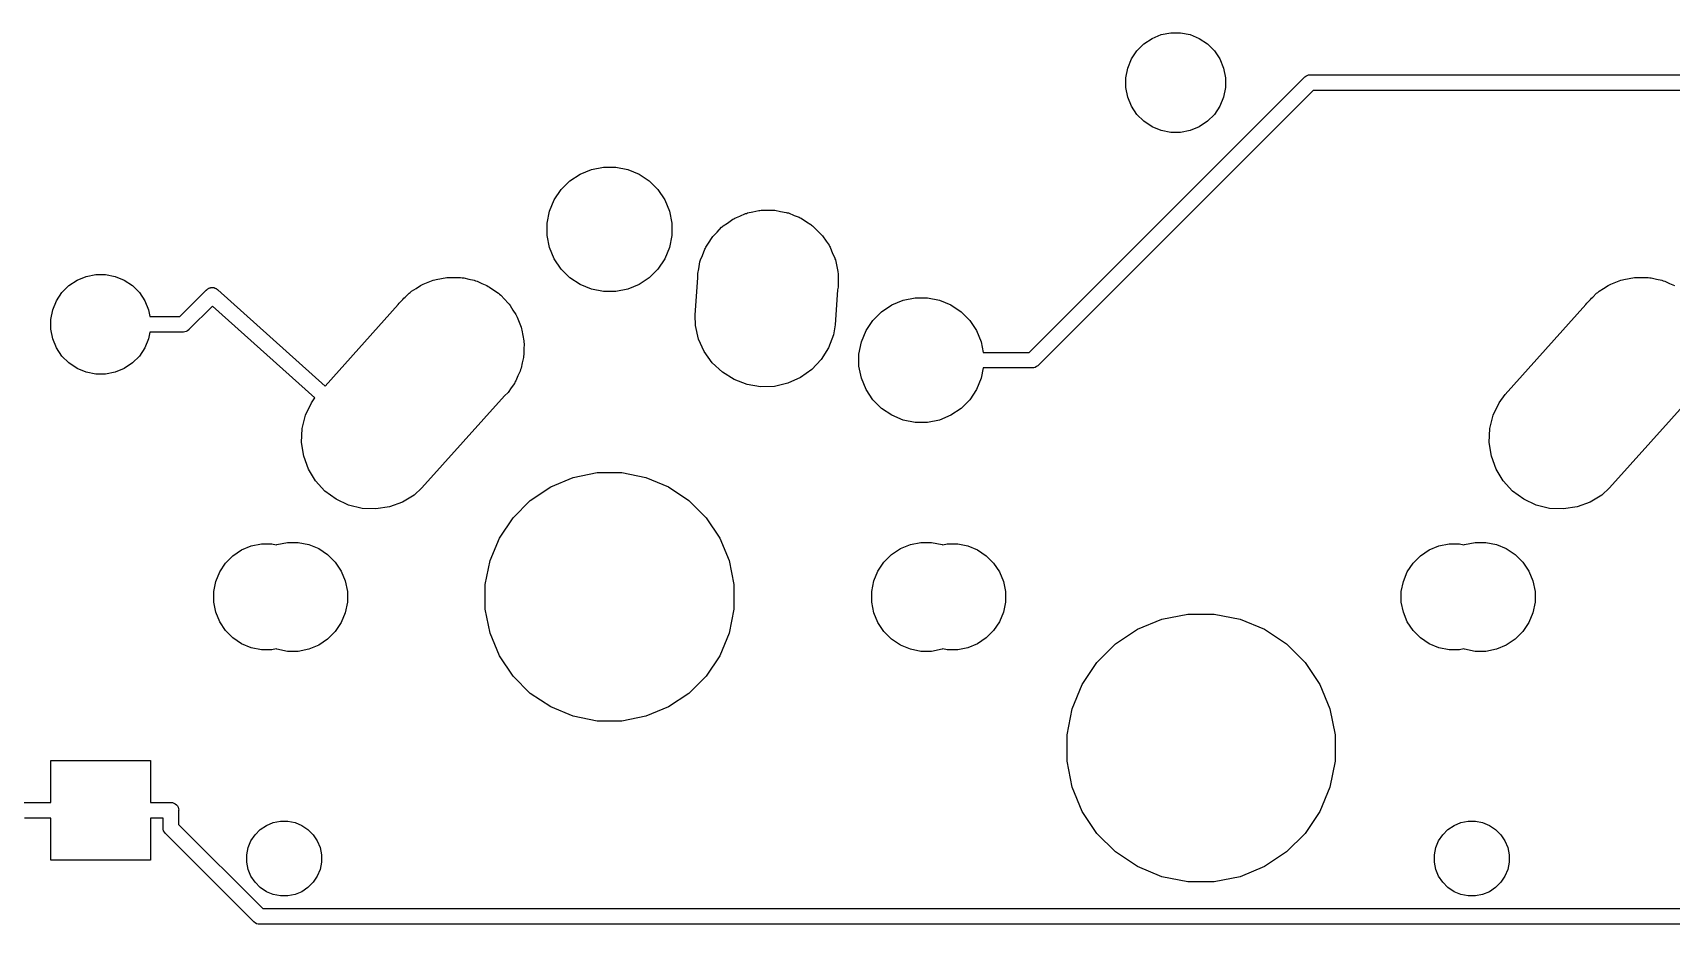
# Model space of a CAD drawing. Extents: x 53 to 306, y -113 to -55.
# Drawn here: x 71.71 to 97.99, y -110.03 to -95.72 of the extents above; entities that cross this region are included whole.
import ezdxf

# ---------------------------------------------------------------- set-up
doc = ezdxf.new("R2010")
doc.units = 0
doc.layers.add('BLACK', color=7, linetype='CONTINUOUS')

msp = doc.modelspace()

# ---------------------------------------------------------------- linework, layer by layer
at = {"layer": 'BLACK', "linetype": 'CONTINUOUS'}
for p, q in [((89.4216, -96.01), (89.533, -95.8986)), ((89.533, -95.8986), (89.6641, -95.811)), ((89.6641, -95.811), (89.8096, -95.7507)), ((89.8096, -95.7507), (89.9642, -95.72)), ((89.9642, -95.72), (90.1218, -95.72)), ((90.1218, -95.72), (90.2764, -95.7507)), ((90.2764, -95.7507), (90.4219, -95.811)), ((90.4219, -95.811), (90.553, -95.8986)), ((90.553, -95.8986), (90.6644, -96.01)), ((89.2737, -96.2866), (89.334, -96.1411)), ((89.334, -96.1411), (89.4216, -96.01)), ((90.6644, -96.01), (90.752, -96.1411)), ((90.752, -96.1411), (90.8123, -96.2866)), ((87.6912, -100.85), (92.1053, -96.4359)), ((89.243, -96.4412), (89.2737, -96.2866)), ((89.243, -96.5988), (89.243, -96.4412)), ((90.8123, -96.2866), (90.843, -96.4412)), ((90.843, -96.4412), (90.843, -96.5988)), ((92.1053, -96.4359), (92.1092, -96.4312)), ((92.1092, -96.4312), (92.1139, -96.4273)), ((92.1139, -96.4273), (92.1282, -96.4156)), ((92.1139, -96.4273), (92.1139, -96.4273)), ((92.1282, -96.4156), (92.1499, -96.404)), ((92.1282, -96.4156), (92.1282, -96.4156)), ((92.1282, -96.4156), (92.1282, -96.4156)), ((92.1499, -96.404), (92.1735, -96.3968)), ((92.1735, -96.3968), (92.1919, -96.395)), ((92.1919, -96.395), (92.198, -96.3944)), ((92.1919, -96.395), (92.1919, -96.395)), ((92.198, -96.3944), (92.2041, -96.395)), ((92.2041, -96.395), (109.572, -96.395)), ((92.2498, -96.645), (87.8357, -101.059)), ((89.2737, -96.7534), (89.243, -96.5988)), ((90.843, -96.5988), (90.8123, -96.7534)), ((109.572, -96.645), (92.2498, -96.645)), ((89.334, -96.8989), (89.2737, -96.7534)), ((89.4216, -97.03), (89.334, -96.8989)), ((90.752, -96.8989), (90.6644, -97.03)), ((90.8123, -96.7534), (90.752, -96.8989)), ((89.533, -97.1414), (89.4216, -97.03)), ((89.6641, -97.229), (89.533, -97.1414)), ((89.8096, -97.2893), (89.6641, -97.229)), ((90.4219, -97.229), (90.2764, -97.2893)), ((90.553, -97.1414), (90.4219, -97.229)), ((90.6644, -97.03), (90.553, -97.1414)), ((89.9642, -97.32), (89.8096, -97.2893)), ((90.1218, -97.32), (89.9642, -97.32)), ((90.2764, -97.2893), (90.1218, -97.32)), ((80.325, -98.0982), (80.4888, -97.9888)), ((80.4888, -97.9888), (80.6708, -97.9134)), ((80.6708, -97.9134), (80.864, -97.875)), ((80.864, -97.875), (81.061, -97.875)), ((81.061, -97.875), (81.2542, -97.9134)), ((81.2542, -97.9134), (81.4362, -97.9888)), ((81.4362, -97.9888), (81.6, -98.0982)), ((80.0763, -98.4013), (80.1857, -98.2375)), ((80.1857, -98.2375), (80.325, -98.0982)), ((81.6, -98.0982), (81.7393, -98.2375)), ((81.7393, -98.2375), (81.8487, -98.4013)), ((80.0009, -98.5833), (80.0763, -98.4013)), ((81.8487, -98.4013), (81.9241, -98.5833)), ((79.9625, -98.7765), (80.0009, -98.5833)), ((79.9625, -98.9735), (79.9625, -98.7765)), ((81.9241, -98.5833), (81.9625, -98.7765)), ((81.9625, -98.7765), (81.9625, -98.9735)), ((82.7854, -98.8212), (82.8554, -98.7744)), ((82.8554, -98.7744), (82.9394, -98.7145)), ((82.9394, -98.7145), (82.9565, -98.7068)), ((82.9565, -98.7068), (82.9696, -98.698)), ((82.9696, -98.698), (83.0497, -98.6649)), ((83.0497, -98.6649), (83.1415, -98.6236)), ((83.1415, -98.6236), (83.1593, -98.6195)), ((83.1593, -98.6195), (83.1743, -98.6132)), ((83.1743, -98.6132), (83.2621, -98.5958)), ((83.2621, -98.5958), (83.3574, -98.5738)), ((83.3574, -98.5738), (83.3752, -98.5733)), ((83.3752, -98.5733), (83.3917, -98.57)), ((83.3917, -98.57), (83.4841, -98.57)), ((83.4841, -98.57), (83.5789, -98.5671)), ((83.5789, -98.5671), (83.596, -98.57)), ((83.596, -98.57), (83.6133, -98.57)), ((83.6133, -98.57), (83.7068, -98.5886)), ((83.7068, -98.5886), (83.7975, -98.6038)), ((83.7975, -98.6038), (83.8131, -98.6097)), ((83.8131, -98.6097), (83.8306, -98.6132)), ((83.8306, -98.6132), (83.9215, -98.6509)), ((83.9215, -98.6509), (84.0047, -98.6824)), ((84.0047, -98.6824), (84.0184, -98.691)), ((84.0184, -98.691), (84.0354, -98.698)), ((84.0354, -98.698), (84.1194, -98.7542)), ((84.1194, -98.7542), (84.1926, -98.7999)), ((84.1926, -98.7999), (84.204, -98.8107)), ((84.204, -98.8107), (84.2196, -98.8212)), ((80.0009, -99.1667), (79.9625, -98.9735)), ((81.9625, -98.9735), (81.9241, -99.1667)), ((82.5502, -99.0952), (82.607, -99.0045)), ((82.607, -99.0045), (82.6204, -98.9903)), ((82.6204, -98.9903), (82.6287, -98.9779)), ((82.6287, -98.9779), (82.6867, -98.9198)), ((82.6867, -98.9198), (82.7589, -98.8431)), ((82.7589, -98.8431), (82.7745, -98.832)), ((82.7745, -98.832), (82.7854, -98.8212)), ((84.2196, -98.8212), (84.2929, -98.8944)), ((84.2929, -98.8944), (84.3539, -98.9518)), ((84.3539, -98.9518), (84.3628, -98.9643)), ((84.3628, -98.9643), (84.3763, -98.9779)), ((84.3763, -98.9779), (84.4351, -99.0657)), ((84.4351, -99.0657), (84.4825, -99.1323)), ((80.0763, -99.3487), (80.0009, -99.1667)), ((81.9241, -99.1667), (81.8487, -99.3487)), ((82.4207, -99.3668), (82.4511, -99.2936)), ((82.4511, -99.2936), (82.4895, -99.1923)), ((82.4895, -99.1923), (82.4999, -99.1756)), ((82.4999, -99.1756), (82.5055, -99.1621)), ((82.5055, -99.1621), (82.5502, -99.0952)), ((84.4825, -99.1323), (84.4886, -99.1459)), ((84.4886, -99.1459), (84.4995, -99.1621)), ((84.4995, -99.1621), (84.5405, -99.2613)), ((84.5405, -99.2613), (84.5734, -99.3344)), ((84.5734, -99.3344), (84.5767, -99.3486)), ((72.5666, -99.6307), (72.7212, -99.6)), ((72.7212, -99.6), (72.8788, -99.6)), ((72.8788, -99.6), (73.0334, -99.6307)), ((80.1857, -99.5125), (80.0763, -99.3487)), ((80.325, -99.6518), (80.1857, -99.5125)), ((81.7393, -99.5125), (81.6, -99.6518)), ((81.8487, -99.3487), (81.7393, -99.5125)), ((82.3775, -99.5842), (82.3929, -99.507)), ((82.3775, -99.65), (82.3775, -99.5842)), ((82.3929, -99.507), (82.4109, -99.3995)), ((82.4109, -99.3995), (82.4179, -99.381)), ((82.4179, -99.381), (82.4207, -99.3668)), ((84.5767, -99.3486), (84.5843, -99.3668)), ((84.5843, -99.3668), (84.6054, -99.4732)), ((84.6054, -99.4732), (84.6232, -99.5503)), ((84.6232, -99.5503), (84.6236, -99.5647)), ((84.6236, -99.5647), (84.6275, -99.5842)), ((84.6275, -99.5842), (84.6275, -99.6933)), ((72.1786, -99.89), (72.29, -99.7786)), ((72.29, -99.7786), (72.4211, -99.691)), ((72.4211, -99.691), (72.5666, -99.6307)), ((73.0334, -99.6307), (73.1789, -99.691)), ((73.1789, -99.691), (73.31, -99.7786)), ((73.31, -99.7786), (73.4214, -99.89)), ((74.0716, -100.275), (74.4936, -99.853)), ((74.4936, -99.853), (74.4952, -99.8508)), ((74.4952, -99.8508), (74.5022, -99.8444)), ((74.5022, -99.8444), (74.5046, -99.842)), ((74.5046, -99.842), (74.5068, -99.8402)), ((74.5068, -99.8402), (74.5134, -99.8342)), ((74.5134, -99.8342), (74.5163, -99.8324)), ((74.5163, -99.8324), (74.5189, -99.8303)), ((74.5189, -99.8303), (74.5268, -99.8261)), ((74.5268, -99.8261), (74.5344, -99.8214)), ((74.5344, -99.8214), (74.5376, -99.8203)), ((74.5376, -99.8203), (74.5406, -99.8187)), ((74.5406, -99.8187), (74.5492, -99.8161)), ((74.5492, -99.8161), (74.5576, -99.813)), ((74.5576, -99.813), (74.5609, -99.8125)), ((74.5609, -99.8125), (74.5642, -99.8115)), ((74.5642, -99.8115), (74.5731, -99.8106)), ((74.5731, -99.8106), (74.5819, -99.8093)), ((74.5819, -99.8093), (74.5853, -99.8094)), ((74.5853, -99.8094), (74.5887, -99.8091)), ((74.5887, -99.8091), (74.5976, -99.81)), ((74.5976, -99.81), (74.6065, -99.8104)), ((74.6065, -99.8104), (74.6098, -99.8112)), ((74.6098, -99.8112), (74.6132, -99.8115)), ((74.6132, -99.8115), (74.6218, -99.8141)), ((74.6218, -99.8141), (74.6304, -99.8162)), ((74.6304, -99.8162), (74.6335, -99.8177)), ((74.6335, -99.8177), (74.6368, -99.8187)), ((74.6368, -99.8187), (74.6447, -99.8229)), ((74.6447, -99.8229), (74.6527, -99.8266)), ((74.6527, -99.8266), (74.6555, -99.8287)), ((74.6555, -99.8287), (74.6585, -99.8303)), ((74.6585, -99.8303), (74.6654, -99.8359)), ((74.6654, -99.8359), (74.6676, -99.8376)), ((74.6676, -99.8376), (74.6701, -99.8398)), ((74.6701, -99.8398), (74.6775, -99.8459)), ((74.6775, -99.8459), (74.6793, -99.848)), ((74.6793, -99.848), (76.3986, -101.391)), ((77.7845, -99.8704), (77.8583, -99.8257)), ((77.8583, -99.8257), (77.9296, -99.778)), ((77.9296, -99.778), (77.9526, -99.7685)), ((77.9526, -99.7685), (77.974, -99.7555)), ((77.974, -99.7555), (78.0551, -99.7261)), ((78.0551, -99.7261), (78.1343, -99.6932)), ((78.1343, -99.6932), (78.1588, -99.6884)), ((78.1588, -99.6884), (78.1823, -99.6798)), ((78.1823, -99.6798), (78.2675, -99.6667)), ((78.2675, -99.6667), (78.3517, -99.65)), ((78.3517, -99.65), (78.3766, -99.65)), ((78.3766, -99.65), (78.4014, -99.6462)), ((78.4014, -99.6462), (78.4875, -99.65)), ((78.4875, -99.65), (78.5733, -99.65)), ((78.5733, -99.65), (78.5978, -99.6549)), ((78.5978, -99.6549), (78.6227, -99.656)), ((78.6227, -99.656), (78.7064, -99.6765)), ((78.7064, -99.6765), (78.7906, -99.6932)), ((78.7906, -99.6932), (78.8137, -99.7028)), ((78.8137, -99.7028), (78.838, -99.7087)), ((78.838, -99.7087), (78.916, -99.7451)), ((78.916, -99.7451), (78.9954, -99.778)), ((78.9954, -99.778), (79.0161, -99.7919)), ((79.0161, -99.7919), (79.0388, -99.8025)), ((79.0388, -99.8025), (79.1081, -99.8534)), ((79.1081, -99.8534), (79.1796, -99.9012)), ((80.4888, -99.7612), (80.325, -99.6518)), ((80.6708, -99.8366), (80.4888, -99.7612)), ((80.864, -99.875), (80.6708, -99.8366)), ((81.2542, -99.8366), (81.061, -99.875)), ((81.4362, -99.7612), (81.2542, -99.8366)), ((81.6, -99.6518), (81.4362, -99.7612)), ((82.3363, -100.254), (82.3775, -99.65)), ((84.6193, -99.8471), (84.5811, -100.407)), ((84.6275, -99.8058), (84.6193, -99.8471)), ((84.6275, -99.6933), (84.6282, -99.7163)), ((84.6282, -99.7163), (84.6275, -99.7265)), ((84.6275, -99.7265), (84.6275, -99.8058)), ((96.834, -99.8704), (96.9078, -99.8257)), ((96.9078, -99.8257), (96.9791, -99.778)), ((96.9791, -99.778), (97.0021, -99.7685)), ((97.0021, -99.7685), (97.0235, -99.7555)), ((97.0235, -99.7555), (97.1046, -99.7261)), ((97.1046, -99.7261), (97.1838, -99.6932)), ((97.1838, -99.6932), (97.2083, -99.6884)), ((97.2083, -99.6884), (97.2318, -99.6798)), ((97.2318, -99.6798), (97.317, -99.6667)), ((97.317, -99.6667), (97.4012, -99.65)), ((97.4012, -99.65), (97.4261, -99.65)), ((97.4261, -99.65), (97.4509, -99.6462)), ((97.4509, -99.6462), (97.537, -99.65)), ((97.537, -99.65), (97.6228, -99.65)), ((97.6228, -99.65), (97.6473, -99.6549)), ((97.6473, -99.6549), (97.6722, -99.656)), ((97.6722, -99.656), (97.7559, -99.6765)), ((97.7559, -99.6765), (97.8401, -99.6932)), ((97.8401, -99.6932), (97.8632, -99.7028)), ((97.8632, -99.7028), (97.8875, -99.7087)), ((97.8875, -99.7087), (97.9655, -99.7451)), ((97.9655, -99.7451), (98.0449, -99.778)), ((72.0307, -100.167), (72.091, -100.021)), ((72.091, -100.021), (72.1786, -99.89)), ((73.4214, -99.89), (73.509, -100.021)), ((73.509, -100.021), (73.5693, -100.167)), ((74.5934, -100.107), (74.2161, -100.484)), ((76.2368, -101.581), (74.5934, -100.107)), ((76.3986, -101.391), (77.5717, -100.083)), ((77.5717, -100.083), (77.5887, -100.058)), ((77.5887, -100.058), (77.6453, -100.001)), ((77.6453, -100.001), (77.662, -99.9825)), ((77.662, -99.9825), (77.6848, -99.9618)), ((77.6848, -99.9618), (77.7454, -99.9012)), ((77.7454, -99.9012), (77.7661, -99.8873)), ((77.7661, -99.8873), (77.7845, -99.8704)), ((79.1796, -99.9012), (79.1973, -99.9188)), ((79.1973, -99.9188), (79.2174, -99.9336)), ((79.2174, -99.9336), (79.2755, -99.997)), ((79.2755, -99.997), (79.3363, -100.058)), ((79.3363, -100.058), (79.3502, -100.079)), ((79.3502, -100.079), (79.3671, -100.097)), ((79.3671, -100.097), (79.4116, -100.171)), ((81.061, -99.875), (80.864, -99.875)), ((85.325, -100.198), (85.4888, -100.089)), ((85.4888, -100.089), (85.6708, -100.013)), ((85.6708, -100.013), (85.864, -99.975)), ((85.864, -99.975), (86.061, -99.975)), ((86.061, -99.975), (86.2542, -100.013)), ((86.2542, -100.013), (86.4362, -100.089)), ((86.4362, -100.089), (86.6, -100.198)), ((95.3277, -101.525), (96.6212, -100.083)), ((96.6212, -100.083), (96.6382, -100.058)), ((96.6382, -100.058), (96.6948, -100.001)), ((96.6948, -100.001), (96.7115, -99.9825)), ((96.7115, -99.9825), (96.7343, -99.9618)), ((96.7343, -99.9618), (96.7949, -99.9012)), ((96.7949, -99.9012), (96.8156, -99.8873)), ((96.8156, -99.8873), (96.834, -99.8704)), ((72, -100.321), (72.0307, -100.167)), ((72, -100.479), (72, -100.321)), ((73.5693, -100.167), (73.5908, -100.275)), ((73.5908, -100.275), (74.0716, -100.275)), ((79.4116, -100.171), (79.4595, -100.242)), ((79.4595, -100.242), (79.469, -100.265)), ((79.469, -100.265), (79.482, -100.287)), ((79.482, -100.287), (79.5113, -100.367)), ((79.5113, -100.367), (79.5443, -100.447)), ((82.3413, -100.42), (82.3363, -100.254)), ((85.0763, -100.501), (85.1857, -100.338)), ((85.1857, -100.338), (85.325, -100.198)), ((86.6, -100.198), (86.7393, -100.338)), ((86.7393, -100.338), (86.8487, -100.501)), ((72.0307, -100.633), (72, -100.479)), ((72.091, -100.779), (72.0307, -100.633)), ((73.5693, -100.633), (73.509, -100.779)), ((73.5908, -100.525), (73.5693, -100.633)), ((74.1173, -100.525), (73.5908, -100.525)), ((74.1234, -100.526), (74.1173, -100.525)), ((74.1295, -100.525), (74.1234, -100.526)), ((74.1479, -100.523), (74.1295, -100.525)), ((74.1295, -100.525), (74.1295, -100.525)), ((74.1715, -100.516), (74.1479, -100.523)), ((74.1932, -100.504), (74.1715, -100.516)), ((74.2122, -100.489), (74.1932, -100.504)), ((74.2161, -100.484), (74.2122, -100.489)), ((79.5443, -100.447), (79.5491, -100.471)), ((79.5491, -100.471), (79.5577, -100.495)), ((79.5577, -100.495), (79.5707, -100.58)), ((79.5707, -100.58), (79.5875, -100.664)), ((82.3911, -100.636), (82.3413, -100.42)), ((82.482, -100.838), (82.3911, -100.636)), ((84.5537, -100.57), (84.4751, -100.778)), ((84.5811, -100.407), (84.5537, -100.57)), ((85.0009, -100.683), (85.0763, -100.501)), ((86.8487, -100.501), (86.9241, -100.683)), ((72.1786, -100.91), (72.091, -100.779)), ((72.29, -101.021), (72.1786, -100.91)), ((73.4214, -100.91), (73.31, -101.021)), ((73.509, -100.779), (73.4214, -100.91)), ((79.5826, -100.91), (79.5815, -100.935)), ((79.5875, -100.886), (79.5826, -100.91)), ((79.5875, -100.664), (79.5875, -100.689)), ((79.5875, -100.689), (79.5913, -100.714)), ((79.5913, -100.714), (79.5875, -100.8)), ((79.5875, -100.8), (79.5875, -100.886)), ((82.6106, -101.018), (82.482, -100.838)), ((84.4751, -100.778), (84.3575, -100.966)), ((84.9625, -100.877), (85.0009, -100.683)), ((84.9625, -101.073), (84.9625, -100.877)), ((86.9241, -100.683), (86.9572, -100.85)), ((86.9572, -100.85), (87.6912, -100.85)), ((72.4211, -101.109), (72.29, -101.021)), ((72.5666, -101.169), (72.4211, -101.109)), ((72.7212, -101.2), (72.5666, -101.169)), ((73.0334, -101.169), (72.8788, -101.2)), ((73.1789, -101.109), (73.0334, -101.169)), ((73.31, -101.021), (73.1789, -101.109)), ((79.5287, -101.15), (79.4925, -101.228)), ((79.5347, -101.126), (79.5287, -101.15)), ((79.5443, -101.103), (79.5347, -101.126)), ((79.5611, -101.019), (79.5443, -101.103)), ((79.5815, -100.935), (79.5611, -101.019)), ((82.772, -101.17), (82.6106, -101.018)), ((82.9599, -101.288), (82.772, -101.17)), ((84.2056, -101.127), (84.0252, -101.255)), ((84.3575, -100.966), (84.2056, -101.127)), ((85.0009, -101.267), (84.9625, -101.073)), ((86.9572, -101.1), (86.9241, -101.267)), ((87.7369, -101.1), (86.9572, -101.1)), ((87.743, -101.101), (87.7369, -101.1)), ((87.7491, -101.1), (87.743, -101.101)), ((87.7675, -101.098), (87.7491, -101.1)), ((87.7491, -101.1), (87.7491, -101.1)), ((87.7911, -101.091), (87.7675, -101.098)), ((87.8128, -101.079), (87.7911, -101.091)), ((87.8318, -101.064), (87.8128, -101.079)), ((87.8357, -101.059), (87.8318, -101.064)), ((72.8788, -101.2), (72.7212, -101.2)), ((79.3843, -101.42), (79.3363, -101.492)), ((79.435, -101.351), (79.3843, -101.42)), ((79.4455, -101.329), (79.435, -101.351)), ((79.4595, -101.308), (79.4455, -101.329)), ((79.4925, -101.228), (79.4595, -101.308)), ((83.1671, -101.366), (82.9599, -101.288)), ((83.3856, -101.403), (83.1671, -101.366)), ((83.6071, -101.396), (83.3856, -101.403)), ((83.8231, -101.346), (83.6071, -101.396)), ((84.0252, -101.255), (83.8231, -101.346)), ((85.0763, -101.449), (85.0009, -101.267)), ((86.9241, -101.267), (86.8487, -101.449)), ((76.0862, -101.86), (76.18, -101.659)), ((76.18, -101.659), (76.2368, -101.581)), ((79.2794, -101.549), (77.9529, -103.027)), ((79.3363, -101.492), (79.2794, -101.549)), ((85.1857, -101.612), (85.0763, -101.449)), ((85.325, -101.752), (85.1857, -101.612)), ((86.7393, -101.612), (86.6, -101.752)), ((86.8487, -101.449), (86.7393, -101.612)), ((95.1357, -101.86), (95.2295, -101.659)), ((95.2295, -101.659), (95.3277, -101.525)), ((98.3289, -101.549), (97.0024, -103.027)), ((76.0335, -102.075), (76.0862, -101.86)), ((85.4888, -101.861), (85.325, -101.752)), ((85.6708, -101.937), (85.4888, -101.861)), ((85.864, -101.975), (85.6708, -101.937)), ((86.2542, -101.937), (86.061, -101.975)), ((86.4362, -101.861), (86.2542, -101.937)), ((86.6, -101.752), (86.4362, -101.861)), ((95.083, -102.075), (95.1357, -101.86)), ((76.0237, -102.296), (76.0335, -102.075)), ((86.061, -101.975), (85.864, -101.975)), ((95.0732, -102.296), (95.083, -102.075)), ((76.0573, -102.515), (76.0237, -102.296)), ((95.1068, -102.515), (95.0732, -102.296)), ((76.133, -102.723), (76.0573, -102.515)), ((76.2479, -102.913), (76.133, -102.723)), ((95.1825, -102.723), (95.1068, -102.515)), ((95.2974, -102.913), (95.1825, -102.723)), ((76.3976, -103.076), (76.2479, -102.913)), ((79.6915, -103.226), (80.018, -103.008)), ((80.018, -103.008), (80.3809, -102.858)), ((80.3809, -102.858), (80.7661, -102.781)), ((80.7661, -102.781), (81.1589, -102.781)), ((81.1589, -102.781), (81.5441, -102.858)), ((81.5441, -102.858), (81.907, -103.008)), ((81.907, -103.008), (82.2335, -103.226)), ((95.4471, -103.076), (95.2974, -102.913)), ((76.5762, -103.208), (76.3976, -103.076)), ((76.777, -103.301), (76.5762, -103.208)), ((77.6409, -103.254), (77.4327, -103.33)), ((77.8305, -103.14), (77.6409, -103.254)), ((77.9529, -103.027), (77.8305, -103.14)), ((79.4137, -103.504), (79.6915, -103.226)), ((82.2335, -103.226), (82.5113, -103.504)), ((95.6257, -103.208), (95.4471, -103.076)), ((95.8265, -103.301), (95.6257, -103.208)), ((96.6904, -103.254), (96.4822, -103.33)), ((96.88, -103.14), (96.6904, -103.254)), ((97.0024, -103.027), (96.88, -103.14)), ((76.9922, -103.354), (76.777, -103.301)), ((77.2136, -103.364), (76.9922, -103.354)), ((77.4327, -103.33), (77.2136, -103.364)), ((79.1955, -103.831), (79.4137, -103.504)), ((82.5113, -103.504), (82.7295, -103.831)), ((96.0417, -103.354), (95.8265, -103.301)), ((96.2631, -103.364), (96.0417, -103.354)), ((96.4822, -103.33), (96.2631, -103.364)), ((74.9207, -104.115), (75.0599, -104.022)), ((75.0599, -104.022), (75.2146, -103.958)), ((75.2146, -103.958), (75.3788, -103.925)), ((75.3788, -103.925), (75.5462, -103.925)), ((75.5462, -103.925), (75.615, -103.939)), ((75.615, -103.939), (75.6273, -103.934)), ((75.6273, -103.934), (75.7963, -103.9)), ((75.7963, -103.9), (75.9687, -103.9)), ((75.9687, -103.9), (76.1377, -103.934)), ((76.1377, -103.934), (76.297, -104)), ((76.297, -104), (76.4403, -104.095)), ((79.0452, -104.193), (79.1955, -103.831)), ((82.7295, -103.831), (82.8798, -104.193)), ((85.4847, -104.095), (85.628, -104)), ((85.628, -104), (85.7873, -103.934)), ((85.7873, -103.934), (85.9563, -103.9)), ((85.9563, -103.9), (86.1287, -103.9)), ((86.1287, -103.9), (86.2977, -103.934)), ((86.2977, -103.934), (86.31, -103.939)), ((86.31, -103.939), (86.3788, -103.925)), ((86.3788, -103.925), (86.5462, -103.925)), ((86.5462, -103.925), (86.7104, -103.958)), ((86.7104, -103.958), (86.8651, -104.022)), ((86.8651, -104.022), (87.0043, -104.115)), ((93.9702, -104.115), (94.1094, -104.022)), ((94.1094, -104.022), (94.2641, -103.958)), ((94.2641, -103.958), (94.4283, -103.925)), ((94.4283, -103.925), (94.5957, -103.925)), ((94.5957, -103.925), (94.6645, -103.939)), ((94.6645, -103.939), (94.6768, -103.934)), ((94.6768, -103.934), (94.8458, -103.9)), ((94.8458, -103.9), (95.0182, -103.9)), ((95.0182, -103.9), (95.1872, -103.934)), ((95.1872, -103.934), (95.3465, -104)), ((95.3465, -104), (95.4898, -104.095)), ((74.7092, -104.372), (74.8023, -104.233)), ((74.8023, -104.233), (74.9207, -104.115)), ((76.4403, -104.095), (76.5622, -104.217)), ((76.5622, -104.217), (76.6579, -104.361)), ((78.9686, -104.579), (79.0452, -104.193)), ((82.8798, -104.193), (82.9564, -104.579)), ((85.2671, -104.361), (85.3628, -104.217)), ((85.3628, -104.217), (85.4847, -104.095)), ((87.0043, -104.115), (87.1227, -104.233)), ((87.1227, -104.233), (87.2158, -104.372)), ((93.7587, -104.372), (93.8518, -104.233)), ((93.8518, -104.233), (93.9702, -104.115)), ((95.4898, -104.095), (95.6117, -104.217)), ((95.6117, -104.217), (95.7074, -104.361)), ((74.6125, -104.691), (74.6452, -104.527)), ((74.6452, -104.527), (74.7092, -104.372)), ((76.6579, -104.361), (76.7239, -104.52)), ((76.7239, -104.52), (76.7575, -104.689)), ((78.9686, -104.971), (78.9686, -104.579)), ((82.9564, -104.579), (82.9564, -104.971)), ((85.1675, -104.689), (85.2011, -104.52)), ((85.2011, -104.52), (85.2671, -104.361)), ((87.2158, -104.372), (87.2798, -104.527)), ((87.2798, -104.527), (87.3125, -104.691)), ((93.662, -104.691), (93.6947, -104.527)), ((93.6947, -104.527), (93.7587, -104.372)), ((95.7074, -104.361), (95.7734, -104.52)), ((95.7734, -104.52), (95.807, -104.689)), ((74.6125, -104.859), (74.6125, -104.691)), ((74.6452, -105.023), (74.6125, -104.859)), ((76.7575, -104.861), (76.7239, -105.03)), ((76.7575, -104.689), (76.7575, -104.861)), ((85.1675, -104.861), (85.1675, -104.689)), ((85.2011, -105.03), (85.1675, -104.861)), ((87.3125, -104.859), (87.2798, -105.023)), ((87.3125, -104.691), (87.3125, -104.859)), ((93.662, -104.859), (93.662, -104.691)), ((93.6947, -105.023), (93.662, -104.859)), ((95.807, -104.861), (95.7734, -105.03)), ((95.807, -104.689), (95.807, -104.861)), ((74.7092, -105.178), (74.6452, -105.023)), ((76.7239, -105.03), (76.6579, -105.189)), ((79.0452, -105.357), (78.9686, -104.971)), ((82.9564, -104.971), (82.8798, -105.357)), ((85.2671, -105.189), (85.2011, -105.03)), ((87.2798, -105.023), (87.2158, -105.178)), ((89.8229, -105.133), (90.2382, -105.05)), ((90.2382, -105.05), (90.6618, -105.05)), ((90.6618, -105.05), (91.0771, -105.133)), ((93.7587, -105.178), (93.6947, -105.023)), ((95.7734, -105.03), (95.7074, -105.189)), ((74.8023, -105.317), (74.7092, -105.178)), ((74.9207, -105.435), (74.8023, -105.317)), ((76.5622, -105.333), (76.4403, -105.455)), ((76.6579, -105.189), (76.5622, -105.333)), ((79.1955, -105.719), (79.0452, -105.357)), ((82.8798, -105.357), (82.7295, -105.719)), ((85.3628, -105.333), (85.2671, -105.189)), ((85.4847, -105.455), (85.3628, -105.333)), ((87.1227, -105.317), (87.0043, -105.435)), ((87.2158, -105.178), (87.1227, -105.317)), ((89.0795, -105.53), (89.4316, -105.295)), ((89.4316, -105.295), (89.8229, -105.133)), ((91.0771, -105.133), (91.4684, -105.295)), ((91.4684, -105.295), (91.8205, -105.53)), ((93.8518, -105.317), (93.7587, -105.178)), ((93.9702, -105.435), (93.8518, -105.317)), ((95.6117, -105.333), (95.4898, -105.455)), ((95.7074, -105.189), (95.6117, -105.333)), ((75.0599, -105.528), (74.9207, -105.435)), ((75.2146, -105.592), (75.0599, -105.528)), ((75.3788, -105.625), (75.2146, -105.592)), ((75.5462, -105.625), (75.3788, -105.625)), ((75.615, -105.611), (75.5462, -105.625)), ((75.6273, -105.616), (75.615, -105.611)), ((75.7963, -105.65), (75.6273, -105.616)), ((75.9687, -105.65), (75.7963, -105.65)), ((76.1377, -105.616), (75.9687, -105.65)), ((76.297, -105.55), (76.1377, -105.616)), ((76.4403, -105.455), (76.297, -105.55)), ((85.628, -105.55), (85.4847, -105.455)), ((85.7873, -105.616), (85.628, -105.55)), ((85.9563, -105.65), (85.7873, -105.616)), ((86.1287, -105.65), (85.9563, -105.65)), ((86.2977, -105.616), (86.1287, -105.65)), ((86.31, -105.611), (86.2977, -105.616)), ((86.3788, -105.625), (86.31, -105.611)), ((86.5462, -105.625), (86.3788, -105.625)), ((86.7104, -105.592), (86.5462, -105.625)), ((86.8651, -105.528), (86.7104, -105.592)), ((87.0043, -105.435), (86.8651, -105.528)), ((88.78, -105.829), (89.0795, -105.53)), ((91.8205, -105.53), (92.12, -105.829)), ((94.1094, -105.528), (93.9702, -105.435)), ((94.2641, -105.592), (94.1094, -105.528)), ((94.4283, -105.625), (94.2641, -105.592)), ((94.5957, -105.625), (94.4283, -105.625)), ((94.6645, -105.611), (94.5957, -105.625)), ((94.6768, -105.616), (94.6645, -105.611)), ((94.8458, -105.65), (94.6768, -105.616)), ((95.0182, -105.65), (94.8458, -105.65)), ((95.1872, -105.616), (95.0182, -105.65)), ((95.3465, -105.55), (95.1872, -105.616)), ((95.4898, -105.455), (95.3465, -105.55)), ((79.4137, -106.046), (79.1955, -105.719)), ((82.7295, -105.719), (82.5113, -106.046)), ((88.5447, -106.182), (88.78, -105.829)), ((92.12, -105.829), (92.3553, -106.182)), ((79.6915, -106.324), (79.4137, -106.046)), ((82.5113, -106.046), (82.2335, -106.324)), ((80.018, -106.542), (79.6915, -106.324)), ((82.2335, -106.324), (81.907, -106.542)), ((88.3826, -106.573), (88.5447, -106.182)), ((92.3553, -106.182), (92.5174, -106.573)), ((80.3809, -106.692), (80.018, -106.542)), ((80.7661, -106.769), (80.3809, -106.692)), ((81.5441, -106.692), (81.1589, -106.769)), ((81.907, -106.542), (81.5441, -106.692)), ((88.3, -106.988), (88.3826, -106.573)), ((92.5174, -106.573), (92.6, -106.988)), ((81.1589, -106.769), (80.7661, -106.769)), ((88.3, -107.412), (88.3, -106.988)), ((92.6, -106.988), (92.6, -107.412)), ((72, -108.075), (72, -107.4)), ((72, -107.4), (73.6, -107.4)), ((73.6, -107.4), (73.6, -108.075)), ((88.3826, -107.827), (88.3, -107.412)), ((92.6, -107.412), (92.5174, -107.827)), ((88.5447, -108.218), (88.3826, -107.827)), ((92.5174, -107.827), (92.3553, -108.218)), ((71.5314, -108.075), (72, -108.075)), ((73.6, -108.075), (73.9192, -108.075)), ((73.9192, -108.075), (73.9253, -108.074)), ((73.9253, -108.074), (73.9314, -108.075)), ((73.9314, -108.075), (73.9498, -108.077)), ((73.9498, -108.077), (73.9734, -108.084)), ((73.9734, -108.084), (73.9951, -108.096)), ((73.9951, -108.096), (74.0141, -108.111)), ((74.0141, -108.111), (74.0297, -108.13)), ((74.0297, -108.13), (74.0413, -108.152)), ((74.0413, -108.152), (74.0485, -108.175)), ((74.0485, -108.175), (74.0509, -108.2)), ((74.0509, -108.2), (74.0503, -108.206)), ((74.0503, -108.206), (74.0503, -108.43)), ((88.78, -108.571), (88.5447, -108.218)), ((92.3553, -108.218), (92.12, -108.571)), ((72, -108.325), (71.5771, -108.325)), ((72, -109), (72, -108.325)), ((73.8003, -108.325), (73.6, -108.325)), ((73.6, -108.325), (73.6, -109)), ((73.7997, -108.481), (73.8003, -108.475)), ((73.8003, -108.487), (73.7997, -108.481)), ((73.8003, -108.475), (73.8003, -108.325)), ((73.8021, -108.506), (73.8003, -108.487)), ((73.8003, -108.487), (73.8003, -108.487)), ((73.8093, -108.529), (73.8021, -108.506)), ((73.8209, -108.551), (73.8093, -108.529)), ((74.0503, -108.43), (75.4003, -109.779)), ((75.2764, -108.593), (75.36, -108.509)), ((75.36, -108.509), (75.4583, -108.443)), ((75.4583, -108.443), (75.5675, -108.398)), ((75.5675, -108.398), (75.6834, -108.375)), ((75.6834, -108.375), (75.8016, -108.375)), ((75.8016, -108.375), (75.9175, -108.398)), ((75.9175, -108.398), (76.0267, -108.443)), ((76.0267, -108.443), (76.125, -108.509)), ((76.125, -108.509), (76.2086, -108.593)), ((94.3259, -108.593), (94.4095, -108.509)), ((94.4095, -108.509), (94.5078, -108.443)), ((94.5078, -108.443), (94.617, -108.398)), ((94.617, -108.398), (94.7329, -108.375)), ((94.7329, -108.375), (94.8511, -108.375)), ((94.8511, -108.375), (94.967, -108.398)), ((94.967, -108.398), (95.0762, -108.443)), ((95.0762, -108.443), (95.1745, -108.509)), ((95.1745, -108.509), (95.258, -108.593)), ((73.8365, -108.57), (73.8209, -108.551)), ((73.8413, -108.574), (73.8365, -108.57)), ((75.2558, -109.989), (73.8413, -108.574)), ((75.1425, -108.916), (75.1656, -108.8)), ((75.1656, -108.8), (75.2108, -108.691)), ((75.2108, -108.691), (75.2764, -108.593)), ((76.2086, -108.593), (76.2742, -108.691)), ((76.2742, -108.691), (76.3194, -108.8)), ((76.3194, -108.8), (76.3425, -108.916)), ((89.0795, -108.87), (88.78, -108.571)), ((92.12, -108.571), (91.8205, -108.87)), ((94.192, -108.916), (94.2151, -108.8)), ((94.2151, -108.8), (94.2603, -108.691)), ((94.2603, -108.691), (94.3259, -108.593)), ((95.258, -108.593), (95.3237, -108.691)), ((95.3237, -108.691), (95.3689, -108.8)), ((95.3689, -108.8), (95.392, -108.916)), ((73.6, -109), (72, -109)), ((75.1425, -109.034), (75.1425, -108.916)), ((75.1656, -109.15), (75.1425, -109.034)), ((76.3425, -109.034), (76.3194, -109.15)), ((76.3425, -108.916), (76.3425, -109.034)), ((89.4316, -109.105), (89.0795, -108.87)), ((91.8205, -108.87), (91.4684, -109.105)), ((94.192, -109.034), (94.192, -108.916)), ((94.2151, -109.15), (94.192, -109.034)), ((95.392, -109.034), (95.3689, -109.15)), ((95.392, -108.916), (95.392, -109.034)), ((75.2108, -109.259), (75.1656, -109.15)), ((75.2764, -109.357), (75.2108, -109.259)), ((76.2742, -109.259), (76.2086, -109.357)), ((76.3194, -109.15), (76.2742, -109.259)), ((89.8229, -109.267), (89.4316, -109.105)), ((90.2382, -109.35), (89.8229, -109.267)), ((91.0771, -109.267), (90.6618, -109.35)), ((91.4684, -109.105), (91.0771, -109.267)), ((94.2603, -109.259), (94.2151, -109.15)), ((94.3259, -109.357), (94.2603, -109.259)), ((95.3237, -109.259), (95.258, -109.357)), ((95.3689, -109.15), (95.3237, -109.259)), ((75.36, -109.441), (75.2764, -109.357)), ((75.4583, -109.507), (75.36, -109.441)), ((75.5675, -109.552), (75.4583, -109.507)), ((75.6834, -109.575), (75.5675, -109.552)), ((75.8016, -109.575), (75.6834, -109.575)), ((75.9175, -109.552), (75.8016, -109.575)), ((76.0267, -109.507), (75.9175, -109.552)), ((76.125, -109.441), (76.0267, -109.507)), ((76.2086, -109.357), (76.125, -109.441)), ((90.6618, -109.35), (90.2382, -109.35)), ((94.4095, -109.441), (94.3259, -109.357)), ((94.5078, -109.507), (94.4095, -109.441)), ((94.617, -109.552), (94.5078, -109.507)), ((94.7329, -109.575), (94.617, -109.552)), ((94.8511, -109.575), (94.7329, -109.575)), ((94.967, -109.552), (94.8511, -109.575)), ((95.0762, -109.507), (94.967, -109.552)), ((95.1745, -109.441), (95.0762, -109.507)), ((95.258, -109.357), (95.1745, -109.441)), ((75.4003, -109.779), (124.718, -109.779)), ((75.2597, -109.993), (75.2558, -109.989)), ((75.2644, -109.997), (75.2597, -109.993)), ((75.2787, -110.009), (75.2644, -109.997)), ((75.3004, -110.021), (75.2787, -110.009)), ((75.324, -110.028), (75.3004, -110.021)), ((75.3424, -110.029), (75.324, -110.028)), ((75.3485, -110.03), (75.3424, -110.029)), ((75.3424, -110.029), (75.3424, -110.029)), ((75.3546, -110.029), (75.3485, -110.03)), ((124.764, -110.029), (75.3546, -110.029))]:
    msp.add_line(p, q, dxfattribs=at)

doc.saveas('drawing.dxf')
